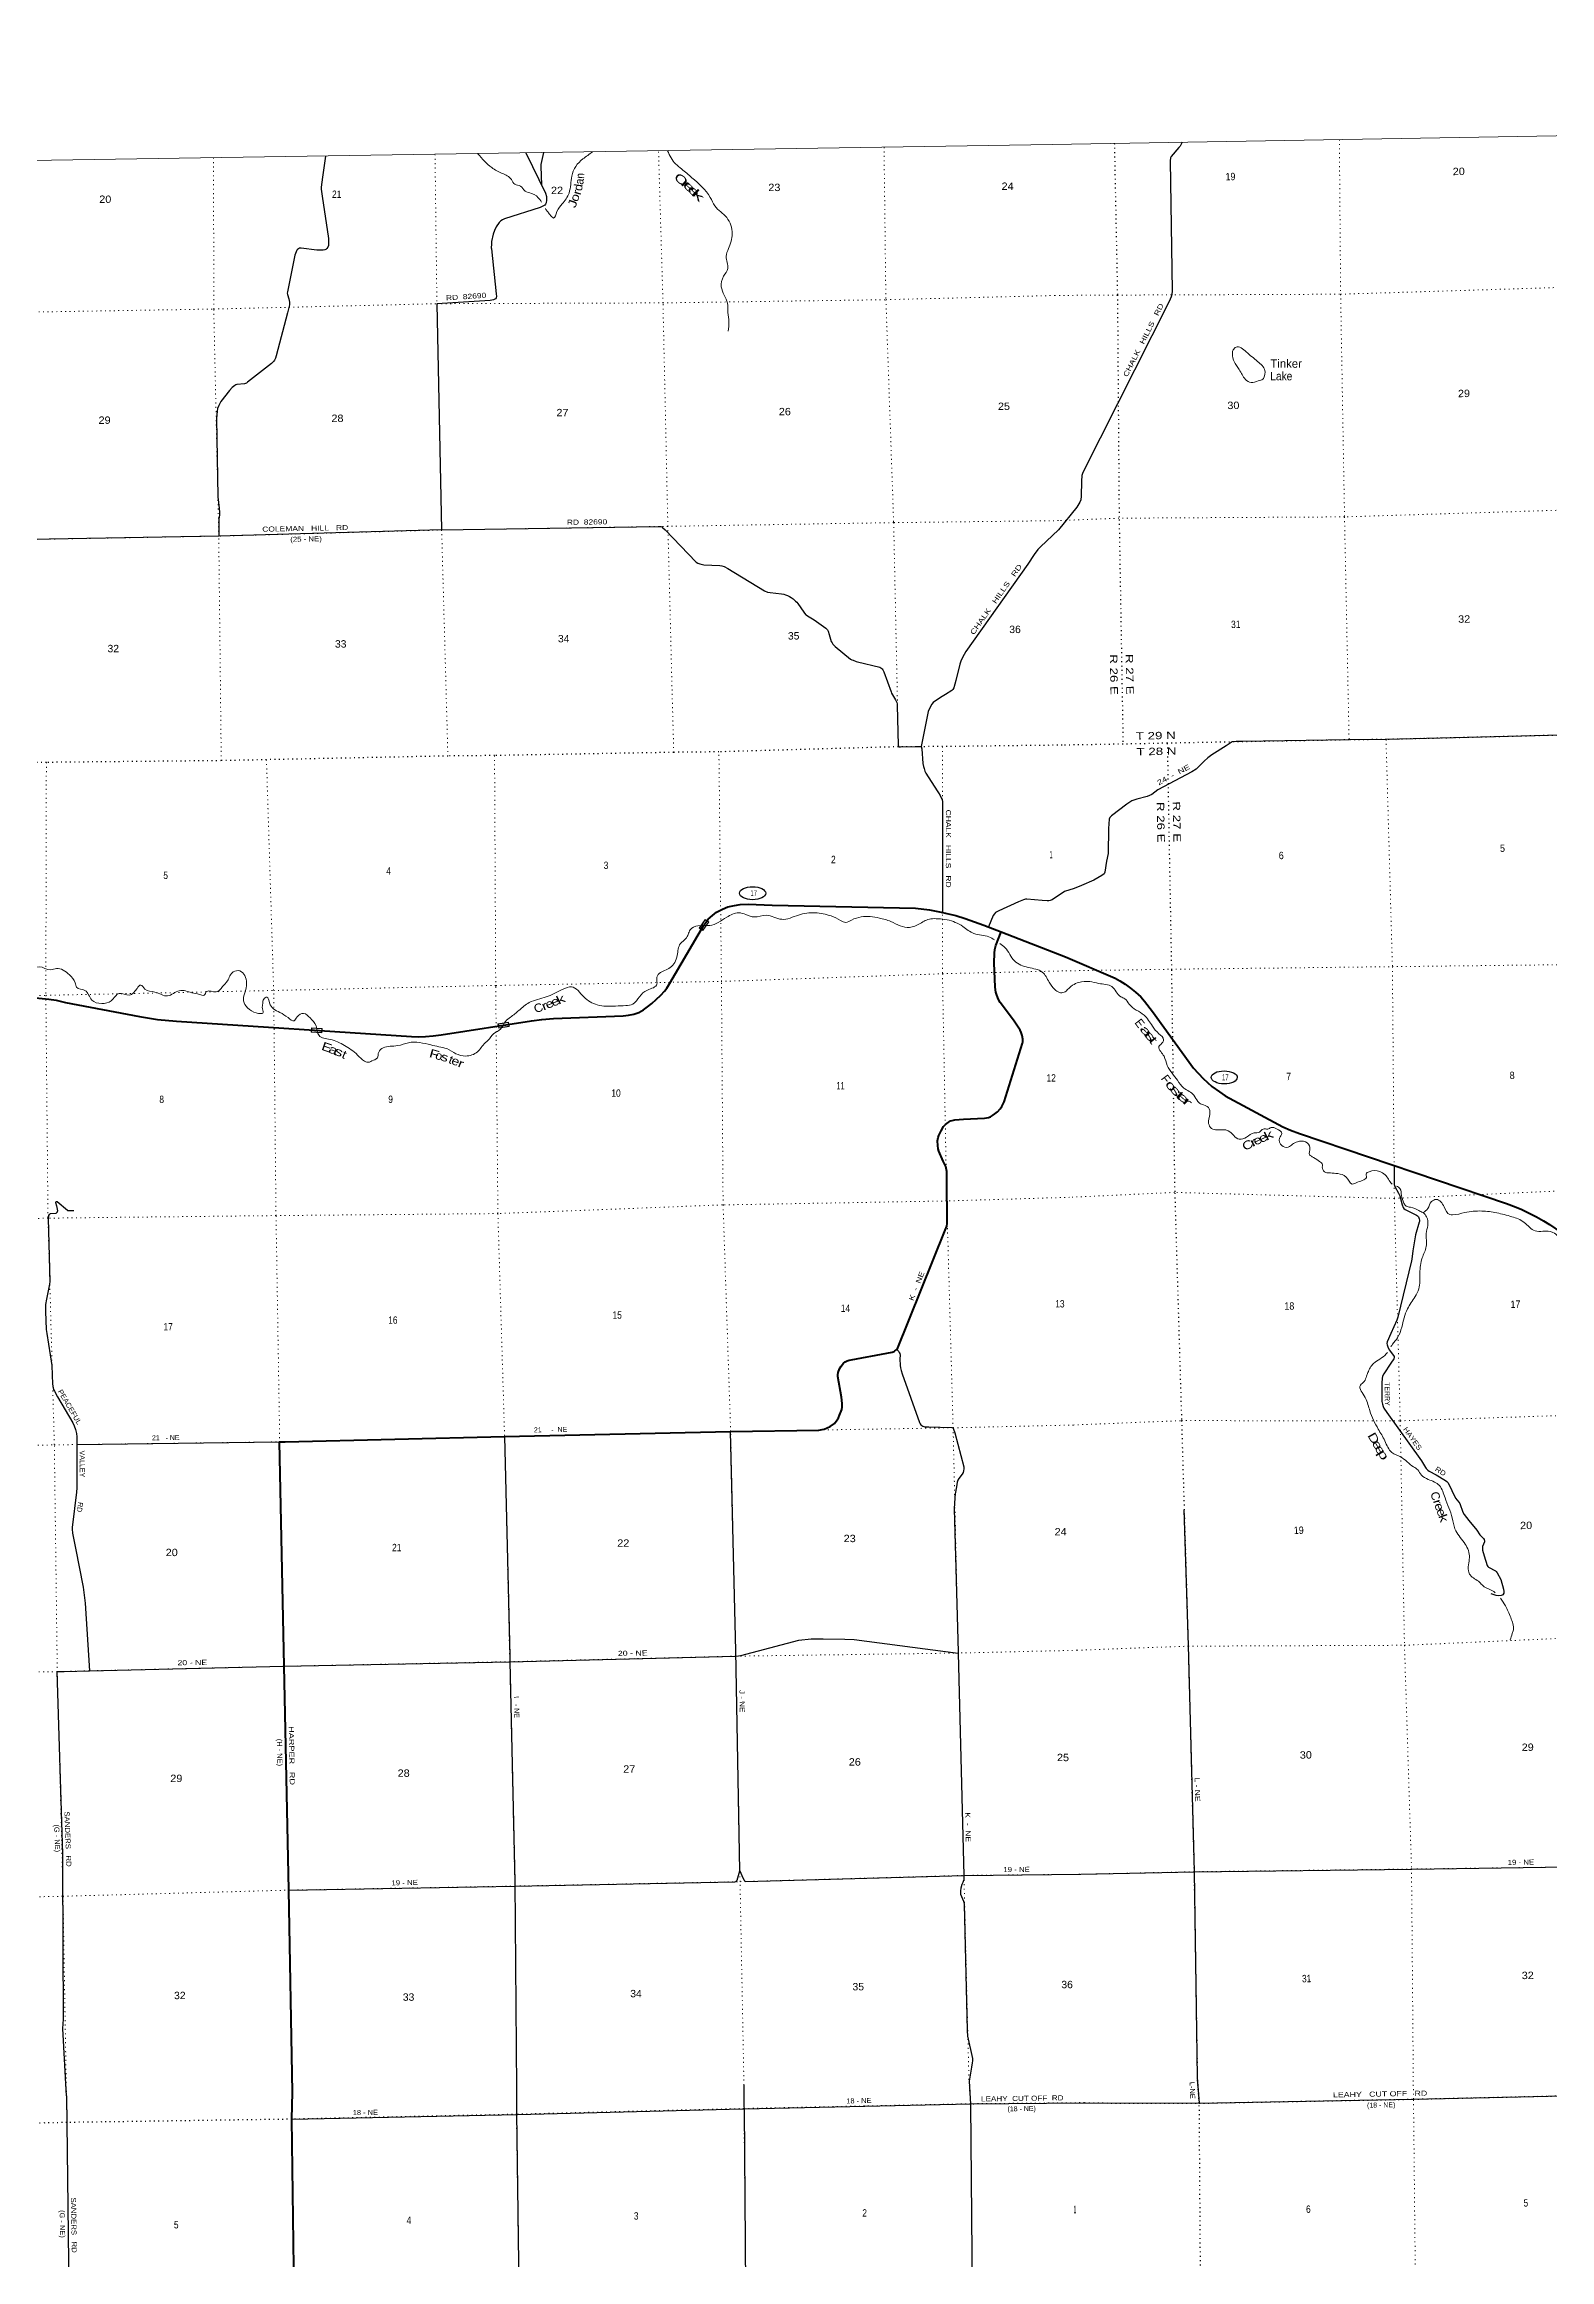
# Model space of a CAD drawing. Header units: feet. Extents: x 246606 to 497223, y 1368 to 189004.
# Drawn here: x 345986 to 381704, y 136438 to 189004 of the extents above; entities that cross this region are included whole.
import ezdxf
from ezdxf.enums import TextEntityAlignment as Align

# ---------------------------------------------------------------- set-up
doc = ezdxf.new("R2010")
doc.units = ezdxf.units.FT
doc.header["$LTSCALE"] = 70
doc.linetypes.add('DOTTED', pattern=[1.5, 0.3, -1.2])
for name, color, linetype, lineweight in [('17', 7, 'Continuous', 25), ('23', 7, 'Continuous', 70), ('26', 7, 'Continuous', 40), ('29', 7, 'Continuous', 25), ('30', 7, 'Continuous', 25), ('39', 7, 'Continuous', 13), ('4', 7, 'Continuous', 13), ('59', 7, 'Continuous', 13), ('6', 7, 'DOTTED', 25), ('7', 7, 'DOTTED', 13)]:
    doc.layers.add(name, color=color, linetype=linetype, lineweight=lineweight)
doc.layers.add('27', color=7, linetype='Continuous')
doc.layers.add('41', color=7, linetype='Continuous')

msp = doc.modelspace()

# ---------------------------------------------------------------- linework, layer by layer
at = {"layer": '17'}
for centre in [(362792.53, 168862.36), (373981.84, 164491.61)]:
    msp.add_ellipse(centre, major_axis=(309.24, -1), ratio=0.500121, dxfattribs=at)
at = {"layer": '23'}
for points in [[(343877.97, 166570.18), (346095.3, 166351.3), (346267.31, 166321.76), (346492.12, 166270.86), (348245.15, 165933.59), (348675.37, 165863.8), (349124.75, 165824.54), (354698.49, 165459.43), (354869.6, 165456), (355028.46, 165458.61), (355210.75, 165474.24), (355406.22, 165498.97), (357542.09, 165835.72), (357791.58, 165867.73), (358063.98, 165886.42), (359717.77, 165953.15), (359845.06, 165965.46), (359975.27, 165991.51), (360091.17, 166029.3), (360205.75, 166097.05), (360299.51, 166164.81), (360401.07, 166242.98), (360500.77, 166336.93), (360615.92, 166442.33), (360703.46, 166535.89), (360756.55, 166609.1), (360827.57, 166727.55), (360827.57, 166727.55), (361635.19, 168104.49), (361678.33, 168166.45), (361740.98, 168242.98), (361837.41, 168333.72), (361883.92, 168373.28), (361936.3, 168409.75), (361995.66, 168443.72), (362079.2, 168484.88), (362201.94, 168534.83), (362358.31, 168574.08), (362493.62, 168597.37), (362684.84, 168599.47), (363254.34, 168574.25), (366653.96, 168503.37), (366991.6, 168464.36), (367263.49, 168414.63), (367263.49, 168414.63)], [(367263.49, 168414.63), (367400.53, 168384.12), (367613.6, 168331.57), (367834.31, 168263.91), (368276.73, 168107.53), (368688.5, 167947.62), (370218.56, 167353.4)], [(370218.56, 167353.4), (371397.32, 166847.06), (371505.87, 166783.27), (371635.24, 166706.12), (371759.39, 166608.05), (371874.66, 166513.79), (372002.44, 166404.08), (372091.84, 166303.43), (372277.4, 166052.22), (373250.93, 164712.18), (373480.79, 164465.72), (373685.49, 164279.38), (373868.51, 164147.22), (374007.75, 164056.59), (375370.96, 163321.96), (375556.84, 163237.16), (375768.94, 163156.87), (380678.78, 161500.75), (380906.74, 161414.41), (381044.12, 161359.35), (381215.14, 161273.2), (381393.91, 161181.38), (381554.9, 161090.14), (381695.33, 161000.63), (381976.68, 160813.49)]]:
    msp.add_lwpolyline(points, dxfattribs=at)
at = {"layer": '26'}
msp.add_line((351862.32, 139771.73), (351875.46, 140412.45), dxfattribs=at)
for points in [[(367400.79, 161552.48), (367400.82, 162257.87), (367386.15, 162341.06), (367374.69, 162377), (367310.2, 162503.8), (367213.44, 162743.02), (367196.1, 162798.31), (367184.49, 162873.85), (367181.15, 162988.84), (367193.2, 163062.71), (367207.72, 163109.2), (367261.83, 163227.55), (367323.86, 163324.21), (367367.42, 163370.7), (367403.53, 163400.22), (367489.37, 163457.87), (367530.02, 163472.4), (367592.35, 163484.55), (367795.85, 163500.41), (368297.67, 163524.88), (368390.95, 163542.13), (368434.51, 163559.56), (368482.64, 163586.98), (368541.94, 163626.39), (368602.87, 163674.74), (368666.8, 163748.42), (368704.55, 163797.82), (368764.19, 163914.15), (369196.18, 165301.63), (369202.51, 165337.76), (369203.96, 165398.78), (369189.44, 165488.85), (369166.21, 165558.58), (369137.13, 165613.78), (368979.91, 165850.46), (368665.96, 166265.33), (368624.68, 166343.08), (368586.93, 166438.96), (368566.61, 166514.51), (368545.98, 166631.42), (368525.01, 167212.19), (368533.22, 167435.57), (368541.93, 167528.54), (368565.93, 167624.04), (368688.5, 167947.62)], [(367400.79, 161552.48), (367401.14, 161026), (367389.21, 160959.09), (367354.09, 160866.24), (366217.12, 158031.65)], [(351875.46, 140412.45), (351785.62, 145206.75), (351569.69, 155842.43), (351700.77, 155844.75), (356905.11, 155971.92), (362269.94, 156090.2), (364365.27, 156125.02), (364439.53, 156134.31), (364490.58, 156148.24), (364557.87, 156173.77), (364629.8, 156208.59), (364731.9, 156282.88), (364801.51, 156366.45), (364829.36, 156415.21), (364857.2, 156475.56), (364896.65, 156575.39), (364905.93, 156610.21), (364919.86, 156665.92), (364918.71, 156752.82), (364903.75, 156904.92), (364813.16, 157395), (364812.37, 157436.99), (364820.45, 157485.47), (364852.12, 157575.01), (364890.44, 157641.69), (364950.62, 157711.72), (364990.03, 157741.36), (365035.8, 157762.9), (365078.87, 157779.06), (365129.17, 157791.4), (365975.26, 157948.75), (366099.09, 157975.68), (366147.54, 157989.16), (366169.07, 157999.93), (366217.12, 158031.65)], [(352149.43, 118550.62), (352088.47, 123874.21), (352000.3, 129144.44), (351928.37, 134504.01), (351862.32, 139771.73)]]:
    msp.add_lwpolyline(points, dxfattribs=at)
at = {"layer": '29'}
for p, q in [((346757.02, 155778.36), (351569.69, 155842.43)), ((367926.18, 140670.97), (367962.39, 140131.65)), ((373343.03, 140760.39), (373390.42, 140152.71))]:
    msp.add_line(p, q, dxfattribs=at)
for points in [[(372985.75, 186681.17), (372932.78, 186587.5), (372908.38, 186553.34), (372724.25, 186343.11), (372708.38, 186313.05), (372701.87, 186238.04), (372748.54, 183153.01), (372738.3, 183067.13), (372722.73, 183013.64), (372678.46, 182902.47), (370628.96, 178840.69), (370602.21, 178774.11), (370592.48, 178639.02), (370586.69, 178282.42), (370579.09, 178197), (370554.16, 178137.12), (370488.24, 178025.13), (370047.33, 177487.79)], [(352656.75, 186352), (352596.67, 185905.76), (352562.18, 185675.53), (352555.11, 185609.53), (352557.6, 185569.61), (352576.92, 185401.69), (352725.34, 184394.32), (352729.65, 184285.96), (352726.11, 184229.09), (352712.19, 184193.65), (352692.25, 184161.21), (352669.81, 184136.26), (352643, 184125.09), (352604.98, 184118.8), (352537.66, 184116.3), (352451.08, 184122.25), (352081.38, 184163.71), (352043.98, 184163.71), (352016.07, 184154.1), (351991.62, 184138.76), (351974.17, 184118.8), (351929.81, 183997.65), (351754.76, 183133.29), (351752.27, 183097.12), (351757.59, 183070.17), (351791.72, 182963.87), (351804.63, 182885.05), (351800.17, 182822.94), (351756.95, 182630.87), (351487.3, 181609.24), (351473.02, 181560.22), (351445.59, 181512.82), (351420.66, 181475.39), (351377.17, 181430.28), (350809.79, 180985.14), (350779.87, 180965.18), (350736.62, 180951.28), (350552.98, 180932.74), (350528.04, 180925.26), (350502.88, 180911.54), (350443.27, 180860.39), (350377.68, 180786.77), (350176.49, 180526.07), (350156.54, 180498.62), (350126.98, 180436.46), (350099.19, 180366.39), (350084.23, 180296.53), (350071.56, 180129.34), (350105.18, 178263.85), (350133.9, 178000.29), (350139.09, 177896.39), (350139.09, 177829.02), (350130.08, 177748.35), (350126.58, 177337.42)], [(357411.12, 186427.33), (357878.8, 185469.18), (357898.32, 185393.1), (357900.31, 185307.99), (357892.51, 185239.11), (357880.9, 185210.06), (357858.95, 185190.64), (357814.12, 185163.57), (357748.52, 185135.23), (356903.84, 184867.21), (356859.81, 184843.2), (356819.63, 184817.82), (356778.98, 184777.14), (356706.01, 184670.42), (356668.65, 184588.28), (356636.84, 184502.41), (356600.02, 184324.58), (356593.15, 184262.87), (356591.71, 184178.61), (356597.45, 184149.06), (356711.14, 183086.99), (356712.2, 183019.31), (356706.4, 182990.26), (356691.88, 182967.01), (356645.42, 182943.77), (356561.25, 182928.37), (355301.41, 182849.03), (355413.58, 177482.19), (360551.63, 177565.7), (360614.28, 177564.53), (360635.17, 177556.41), (360656.75, 177539.53), (360713.54, 177481.26), (361453.81, 176715.03), (361492.99, 176691.12), (361536.54, 176673.69), (361633.75, 176654.04), (362016.96, 176637.15), (362062.09, 176633.01), (362117.26, 176615.58), (362201.02, 176566.1), (363076.9, 176037.39), (363147.22, 176007.38), (363207.56, 175993.81), (363480.23, 175965.86), (363529.13, 175954.58), (363573.41, 175941.51), (363623.5, 175922.62), (363670.29, 175900.92), (363707.71, 175879.04), (363750.53, 175848.53), (363812.3, 175795.22), (363843.45, 175764.27), (363867.4, 175735.22), (364006.05, 175531.83), (364048.82, 175478.54), (364066.3, 175463.55), (364096.06, 175444.67), (364215, 175375.07), (364249.23, 175351.69), (364533.06, 175151.22), (364554.83, 175130.88), (364568.01, 175111.82), (364585.32, 175075.67), (364607.27, 174997.18), (364656.98, 174838.25), (364676.06, 174801.1), (364693.49, 174774.95), (364716.71, 174745.9), (364746.73, 174713.96), (365116.13, 174418.58), (365144.28, 174403.05), (365176.22, 174389.98), (365249.66, 174363.24), (365283.65, 174353.66), (365811.32, 174222.81), (365837.52, 174208.38), (365852.04, 174196.76), (365862.2, 174183.69), (365878.17, 174160.44), (365902.93, 174116.69), (366075.62, 173636.74), (366088.64, 173605.92), (366184.72, 173447.39), (366198.3, 173421.73), (366213.18, 173383.23), (366220.44, 173352), (366224.1, 173318.62), (366246.98, 172371.28), (366250.41, 172352.01), (366257.47, 172335.77), (366304.64, 172336.98), (366649.24, 172341.62)], [(357832.73, 186434.06), (357768.74, 186153.52), (357766.39, 186111.29), (357786.04, 185659.22)], [(355413.58, 177482.19), (350121.94, 177336.26), (344753.43, 177239.06)], [(370047.33, 177487.79), (369624.58, 177081.82), (369559.75, 177016.95), (369471.25, 176900.92), (369319.51, 176672.98), (367853.29, 174593.84), (367769.52, 174452.12), (367729.63, 174367.29), (367706.82, 174293.44), (367610.24, 173911.15), (367565.07, 173738.56), (367545.12, 173693.65), (367519.35, 173670.01), (367365.6, 173578.88), (367289.3, 173531.59), (367151.18, 173444.15), (367079.56, 173387.42), (367046.46, 173349.34), (367011.55, 173289.46), (366959.98, 173170.03), (366794.64, 172340.13)], [(382300.43, 172618.07), (377820.63, 172509.17), (376944.45, 172500.25), (374397.54, 172459.12), (374262.86, 172459.12), (374169.97, 172454.48), (374030.91, 172358.14), (373689.3, 172143.53), (373593.44, 172075.64), (373506.11, 171993.74), (373314.19, 171806.18), (373213.64, 171741.59), (372409.18, 171314.57), (372262, 171207.39), (372149.43, 171153.55), (371910.18, 171089.53), (371793.25, 171050.21), (371671.9, 170971.14), (371304.56, 170695.93), (371269.66, 170656.01), (371249.92, 170618.35), (371237.69, 170396.61), (371226.02, 169802.25), (371188.78, 169624.44), (371147.05, 169357.94), (371130.03, 169323.7), (371080.16, 169283.78), (370885.78, 169168.7), (370593.12, 169041.43), (370418.57, 168974.35), (370193.01, 168901.22)], [(366649.24, 172341.62), (366753.66, 172341.62), (366778.03, 172341.62), (366794.64, 172340.13), (366807.32, 172284.78), (366834.37, 171942.09), (366847.63, 171865.08), (366859.25, 171822.95), (366881.02, 171756.12), (366900.81, 171710.68), (367174.45, 171293.46), (367205.51, 171240.38), (367240.97, 171181.42), (367268.81, 171128.03), (367289.7, 171083.92), (367298.98, 171030.52), (367296.65, 168408.32)], [(370193.01, 168901.22), (369897.07, 168706.95), (369853.97, 168689.99), (369816.57, 168682.5), (369779.17, 168680.01), (369662.96, 168689.38), (369298.69, 168720.26), (369265.54, 168717.43), (369218.16, 168702.46), (369101.73, 168656.89), (368630.48, 168442.35), (368557.43, 168400.57), (368530, 168375.62), (368498.95, 168333.6), (368391.65, 168062.9)], [(378017.3, 162398.49), (378014.13, 161952.35), (378026.16, 161899.25), (378117.77, 161745.54), (378148.77, 161677.9), (378201.49, 161466.83), (378226.07, 161408.45), (378246.01, 161383.5), (378275.93, 161356.05), (378323.11, 161329.68), (378545.21, 161223.82), (378567.66, 161208.48), (378590.09, 161183.9), (378610.04, 161134), (378617.52, 161104.06), (378615.03, 161075.37), (378610.7, 161060.07), (378521.1, 160758.61), (378453.21, 160372.88), (378433.03, 160180.93), (378424.97, 160142.84), (378101.35, 158800.55), (378078.98, 158733.86), (377934.43, 158417.36), (377847.1, 158217.4), (377839.62, 158177.48), (377844.33, 158144.09), (377869.54, 158075.18), (377903.1, 158020.1), (378010.79, 157870.65), (378016.65, 157846.89), (378006.67, 157813.21), (377936.91, 157708.41), (377765.57, 157460.1), (377739.89, 157405.29), (377727.42, 157350.4), (377718.87, 157245.89), (377722.44, 156800.26), (377733.97, 156736.53), (377749.86, 156682.99), (377769.81, 156645.57), (377840.47, 156540.74), (378662.82, 155390.93), (378759.67, 155232.17), (378774.62, 155213.45), (378812.12, 155173.63), (378846.93, 155147.34), (379012.1, 155059.81), (379232.67, 154924.15), (379263.32, 154900.34), (379275.44, 154890.36), (379291.18, 154867.94), (379468.34, 154506.73), (379550.79, 154413.31), (379570.01, 154377.65), (379645.85, 154179.08), (379672.24, 154123.16), (379782.78, 153975.69), (379972.72, 153744.9), (380043.24, 153641.22), (380133.51, 153548.08), (380146.29, 153525.95), (380155.95, 153490.69), (380155.95, 153470.73), (380112.83, 153362.3), (380106.08, 153323.53), (380111.07, 153276.13), (380149.14, 153137.26), (380223.28, 152906.88), (380235.74, 152886.92), (380252.81, 152872.94), (380416.05, 152780.73), (380435.21, 152764.67), (380457.65, 152732.23), (380542.92, 152575.18), (380611.65, 152344.58), (380617.23, 152290.62), (380612.24, 152250.7), (380592.29, 152215.77), (380579.82, 152205.79), (380553.68, 152196.68), (380495.05, 152188.33), (380432.44, 152198.88), (380312.61, 152235.35)], [(346686.05, 161324.59), (346561.11, 161324.84), (346547.4, 161326.72), (346534.32, 161334.43), (346292.38, 161540.42), (346279.37, 161542.53), (346264.4, 161539.41), (346250.69, 161531.31), (346248.28, 161519.62), (346273.82, 161443.42), (346295.57, 161322.97), (346294.35, 161304.68), (346288.09, 161290.54), (346281.85, 161282.43), (346269.39, 161271.83), (346256.62, 161265.84), (346123.48, 161251.78), (346116.05, 161245.63), (346102.35, 161234.5), (346089.59, 161214.77), (346082.63, 161190.4), (346075.67, 161143.97), (346114.81, 159650.08), (346107.2, 159589.07), (346038.45, 159233.39), (346017.56, 159106.17), (346012.58, 159031.32), (346013.2, 158934.78), (346030.04, 158509.86), (346044.26, 158413.33), (346166.26, 157653.43), (346179.66, 157213.7), (346195.47, 157121.87), (346207.09, 157083.96), (346224.54, 157046.54), (346295.96, 156915.8), (346660.09, 156296.51), (346693.3, 156220.7), (346723.22, 156133.37), (346748.15, 156038.56), (346756.67, 155963.44)], [(366217.12, 158031.65), (366257.52, 157985.25), (366270.58, 157966.37), (366283.7, 157940.25), (366289.46, 157902.45), (366286.74, 157817.23), (366294.13, 157655.92), (366303.98, 157598.82), (366317.77, 157537.79), (366344.2, 157454.63), (366748.98, 156300.24), (366764.94, 156268.07), (366780.91, 156247.73), (366805.59, 156228.84), (366834.36, 156216.25), (366879.63, 156202.69), (366971.62, 156197.25), (367520.1, 156185.81), (367538.76, 156178), (367544.94, 156172.18), (367550.38, 156166.37), (367561.99, 156147.49), (367589.71, 156059.33), (367800.1, 155248.21), (367803.37, 155203.19), (367796.11, 155152.34), (367784.49, 155113.11), (367765.24, 155076.45), (367687.22, 154978), (367661.58, 154934.36), (367645.12, 154885.03), (367628.62, 154776.74), (367600.84, 154610.46), (367592.5, 154514.2), (367576.51, 154255.87), (367670.85, 150859.57), (367671.2, 150832.37), (367806.64, 145550.8), (367799.68, 145454.45), (367789.24, 145409.18), (367783.44, 145390.61), (367759.68, 145339.54), (367732.24, 145250.21), (367722.64, 145187.93), (367723.53, 145139.8), (367726.43, 145113.65), (367745.94, 145052.98), (367796.12, 144942.22), (367809.95, 144871.99), (367884.67, 141873.95), (367892.5, 141740.03), (368006.21, 141210.72), (368010.85, 141159.65), (368003.88, 141106.25), (367987.64, 141004.1), (367955.16, 140818.38), (367926.18, 140670.97)], [(346756.67, 155963.44), (346758.93, 154756.42), (346753.15, 154648.85), (346643.44, 153815.51), (346643.44, 153775.59), (346651.86, 153680.78), (346726.7, 153319.17), (346910.08, 152394.94), (346956.94, 152014.78), (347055.9, 150413.28)], [(356906.91, 155972.26), (357029.21, 150765.29), (357032.69, 150630.66), (357150.56, 145407.07), (357190.18, 140497.62)], [(362489.2, 145661.45), (362390.59, 150885.16), (362270.33, 156090.92)], [(373023.48, 154227.41), (373125.18, 151009.6), (373265.65, 145650.39), (373343.03, 140760.39)], [(347055.9, 150413.28), (351669.65, 150519.1), (357033.85, 150626.02), (362394.46, 150758.43), (362453.27, 150767.1), (362508.96, 150777.54), (363887.73, 151139.07), (364184.4, 151167.08), (364463.1, 151171.78), (364976.59, 151159.23), (365200.67, 151151.29), (367671.2, 150832.37)], [(346510.9, 140330.28), (346428.64, 141927.38), (346445.16, 142145.26), (346424.61, 145743.94), (346429.28, 146064.41), (346294.33, 150393.56), (346392.37, 150394.9), (346459.64, 150397.04), (347055.9, 150413.28)], [(351785.62, 145206.75), (357153.34, 145303.35), (362372.44, 145405.73), (362397.38, 145410.72), (362423.13, 145446.28), (362442.85, 145498.51), (362489.2, 145661.45)], [(362489.2, 145661.45), (362557.71, 145499.67), (362589.04, 145447.44), (362602.96, 145430.03), (362633.13, 145411.46), (367805.19, 145556.41), (370577.29, 145582.56)], [(370577.29, 145582.56), (373265.28, 145644.01), (378429.84, 145708.53), (383727.09, 145779.83)], [(370667.5, 140157.7), (373395.66, 140152.08), (378470.18, 140247.31), (383793.65, 140368.13), (383817.96, 140937.01)], [(357190.18, 140497.62), (357193.15, 139919.83), (357263.4, 134585.21), (357316.99, 129333.13), (357319.31, 129247.26), (357424.87, 124087.17), (357428.35, 124005.95), (357471.02, 118679.21)], [(362585.93, 140584.11), (362586.58, 140081.3), (362588.32, 140020.4), (362634.39, 134710.2), (362651.21, 129373.96)], [(346510.9, 140330.28), (346587.48, 134421.68), (346588.64, 134365.98), (346652.42, 129172.5), (346654.79, 129083.15), (346752.3, 123905.35), (346781.73, 118628.03), (346781.73, 118512.59), (346837.34, 113381.07), (346832.38, 113320.87), (346805.18, 113249.51)], [(351862.32, 139771.73), (357210.05, 139885.83), (362552.95, 140019.24), (362589.48, 140019.82), (367963.01, 140134.05), (370667.5, 140157.7)], [(367962.39, 140131.65), (368060.42, 129486.41), (368209.35, 118843.84)]]:
    msp.add_lwpolyline(points, dxfattribs=at)
at = {"layer": '39'}
for points in [[(356272.6, 186407.1), (356600.62, 186078.21), (356849.71, 185941.92), (357070.56, 185795.44), (357149.84, 185682.74), (357285.39, 185638.85), (357395, 185520.2), (357548.78, 185466.29), (357747.42, 185315.69), (357782.27, 185260.48)], [(357875.51, 185104.56), (357924.39, 185037.89), (357983.31, 184963.45), (358068.51, 184883.06), (358146.64, 185034.68), (358277.17, 185218.77), (358435.66, 185475.62), (358502.61, 185877.4), (358594.54, 186107.76), (358765.5, 186283.94), (358994.02, 186451.21)], [(360773.52, 186476.74), (360964.12, 186164.93), (361108.08, 186046.41), (361351.41, 185839.48), (361785.78, 185372.96), (361897.78, 185169.58), (362177.79, 184892.16), (362306.73, 184509.26), (362219.37, 184155.83), (362163.59, 183974.03), (362201.2, 183685.63), (362105.03, 183499.64), (362049.55, 183249.23), (362194.68, 182860.34), (362203.72, 182638.42), (362230.94, 182418.58), (362209.69, 182194.53)], [(374923.82, 181090.05), (374945.71, 181265.58), (374771.69, 181481.27), (374504.78, 181704.93), (374262.3, 181821.69), (374193.79, 181753.04), (374179.93, 181601.72), (374216.5, 181476.69), (374337.99, 181287.18), (374483.78, 181053.31), (374617.17, 180976.78), (374790.71, 181019.32), (374895.62, 181059.77), (374923.82, 181090.05)], [(339348.22, 168248.4), (339730.78, 168419.04), (340013.2, 168516.94), (340155.8, 168245.06), (340421.53, 167999.88), (340861.95, 168001.5), (341134.31, 168089.27), (341324.57, 168009.26), (341468.1, 167987.59), (341632.92, 167717.82), (341791.18, 167561.02), (342055.31, 167683.06), (342289.68, 167679.89), (342405.7, 167482.58), (342551.93, 167305.55), (342844.59, 167371.2), (343060.54, 167422.44), (343172.01, 167340.13), (343382.19, 167324.76), (343501.93, 167200.1), (343597.87, 166974.46), (343857.13, 166820.05), (344123.65, 166857.35), (344318.61, 167092.13), (344522.31, 167171.58), (344712.51, 167105.69), (344920.38, 167156.91), (345175.01, 167141.7), (345371.15, 167102.07), (345613.85, 167040.42), (345868.08, 167116.01), (346137.1, 167044.36), (346276.36, 167077.16), (346580.06, 166924.93), (346716.24, 166737.78), (346753.07, 166628.96), (346949.36, 166555.03), (347114, 166325.61), (347348.71, 166245.76), (347574.71, 166309.15), (347761.84, 166483.37), (348006.47, 166443.91), (348185.58, 166603.98), (348276.16, 166683.01), (348373.54, 166588.53), (348606.2, 166514.73), (348911.65, 166425.06), (349189.92, 166549.17), (349487.11, 166501.84), (349669.13, 166458.12), (349776.26, 166444.39), (349838.52, 166531.38), (350062.83, 166518.09), (350213.8, 166645.76), (350330.39, 166781.38), (350468.86, 166995.78), (350628.38, 167016.54), (350785.16, 166734.63), (350741.76, 166494.36), (350712.28, 166304.58), (350809.95, 166143.52), (351010.49, 166021.18), (351131.77, 166007.5), (351168.12, 166011.67), (351161.59, 166118.59), (351171.13, 166247.76), (351190.89, 166350.74), (351267.48, 166393.39), (351330.68, 166260.45), (351422.2, 166121.57), (351578.15, 166031.34), (351768.59, 165910.98), (351912.36, 165834.83), (351984.7, 165925.9), (352139.9, 166009.2), (352291.88, 165902.82), (352433.44, 165715.38), (352505.37, 165485.58), (352766.85, 165392.06), (353106.87, 165252.07), (353419, 165021.18), (353613.64, 164862.5), (353704.59, 164854.76), (353759.02, 164881.19), (353888.01, 164952.29), (353919.73, 165091.63), (354024.35, 165192.91), (354369.6, 165244.62), (354625.88, 165314.17), (355157.45, 165261.65), (355539.66, 165176.3)], [(355539.66, 165176.3), (355980.86, 164998.35), (356263.27, 165098.26), (356444.18, 165310.79), (356508.59, 165365.51), (356655.34, 165533.53), (356810.99, 165637.98), (356926.99, 165821.34), (357045.61, 165920.36), (357248.96, 166080.51), (357492.61, 166267.05), (357896.1, 166399.69), (358277.17, 166576.64), (358497.11, 166640), (358789.07, 166400.97), (359105.06, 166212.46), (359539.55, 166183.8), (359779.92, 166194.77), (359951.49, 166231.73), (360106.3, 166405.83), (360295.53, 166561.89), (360523.21, 166703.98), (360516.56, 166839.14), (360576.67, 166954.38), (360838.7, 167096.59), (361001.1, 167383.71), (361080.68, 167668.51), (361207.46, 167783.99), (361263.59, 167885.08), (361313.63, 167992.21), (361495.03, 168091.75), (361773.81, 168096.81), (362177.03, 168289.99), (362461.43, 168397.98), (362633.35, 168354.22), (362831.58, 168298.46), (363112.22, 168339.85), (363482.36, 168242.34), (363879.92, 168344.7), (364275.67, 168398.62), (364653.8, 168321.32), (364878.51, 168217.23), (365001.96, 168169.26), (365141.12, 168224.25), (365369.09, 168299.75), (365799.53, 168273.09), (366070.62, 168189.34), (366515.7, 168047.72), (366765.79, 168145.5), (367017.87, 168253.37), (367191.61, 168254.01), (367409.9, 168230.6), (367780.31, 168072.56), (368043.67, 167906.06), (368397.58, 167824.64), (368532.76, 167754.21)], [(368656.26, 167670.45), (368780.53, 167567.78), (369006.14, 167255.86), (369332.09, 167099.67), (369665.91, 166989.93), (369828.57, 166752.43), (369962.69, 166573.34), (370070.05, 166507.15), (370183.17, 166511.61), (370230.35, 166538.56)], [(370229.79, 166538.24), (370383.8, 166677.86), (370533.07, 166746.59), (370789.43, 166765), (371001.49, 166720.83), (371316.58, 166644.48), (371529, 166406.64), (371623.98, 166356.3), (371725.16, 166227.29), (372080.96, 165967.41), (372277.27, 165709.38), (372433.06, 165525.96), (372544.36, 165384.85), (372528.31, 165330.37), (372433.63, 165221.34), (372474.22, 165102.36), (372553.16, 164993.5), (372628.27, 164773.69), (372747.72, 164588.21), (372873.2, 164422.91), (373020.92, 164239.48), (373263.5, 164066.23), (373352.6, 163921.07), (373441.55, 163854.58), (373607.25, 163776.07), (373641.86, 163618.75), (373611.98, 163400.85), (373680.84, 163281.9), (373806.07, 163247.73), (374078.66, 163223.79), (374337.45, 163024.32), (374510.98, 163074.93), (374694.51, 163173.96), (374817.63, 163194.25), (374904.3, 163266.96), (375015.34, 163265.05), (375094.01, 163301.44), (375223.28, 163271.31), (375350.67, 163162.5), (375294.35, 163047.45), (375347.16, 162874.02), (375500.67, 162835.84), (375601.48, 162906.54), (375716.45, 162963.14), (375912.29, 162959.3), (376013.48, 162824.24), (376011.79, 162646.71), (376064.35, 162610.45), (376213.92, 162515.78), (376304.91, 162441.23), (376311.16, 162336.34), (376390.08, 162237.56), (376501.14, 162223.55), (376674.79, 162207.58), (376874.81, 162127.09), (377020.48, 161961.81), (377147.58, 162006.32), (377294.86, 162058.91), (377359.32, 162137.65), (377347.09, 162200.17), (377417.65, 162254.71), (377670, 162258.99), (377797.33, 162182.46), (377959.25, 161964.75), (377964.28, 161959.99)], [(378072.04, 161913.27), (378151.24, 161853.98), (378187.89, 161686.58), (378246.77, 161507.1), (378299.4, 161434.52), (378398.36, 161412.43), (378602.42, 161331.94), (378697.39, 161283.62)], [(378697.39, 161283.62), (378812.29, 161380.56), (378898.8, 161544.05), (379011.76, 161594.59), (379197.82, 161421.28), (379333.42, 161237.84), (379396.02, 161231.85), (379692.7, 161282.57), (380092.37, 161321.3), (380449.79, 161277.27), (380803.26, 161186.83), (381098.26, 161051.96), (381359.07, 160850.48), (381544.82, 160840.58), (381781.08, 160814.59), (381981.43, 160554.55), (382003.86, 160431.51), (381984.03, 160241.87), (382024.87, 159989.74), (382298.01, 159667.24), (382486.03, 159524.19), (383021.13, 159474.28), (383255.23, 159520.91), (383440.94, 159535.21), (383750.14, 159368.08), (384061.41, 159168.67), (384202.96, 159047.77), (384412.95, 159031.84), (384578.58, 158985.6), (384746.49, 158800.17), (384887.92, 158741.81), (385061.95, 158815.25)], [(378698.72, 161284.74), (378784.39, 161182.83), (378811.01, 160981.13), (378775.03, 160787.43), (378775.6, 160480.8), (378679.19, 160208.36), (378625.35, 159847.21), (378595.76, 159473.97), (378513.32, 159292.33), (378330.15, 158999.64), (378193.67, 158563.77), (378095.2, 158315.54), (377974.36, 158160.09), (377937.51, 158101.07)], [(377858.26, 157966.93), (377827.41, 157929.97), (377674.2, 157808.78), (377524.99, 157705.75), (377388.12, 157485.72), (377357.99, 157402.98), (377303.71, 157277.86), (377213.03, 157186.99), (377324.61, 156892.57), (377436.23, 156577.97), (377636.9, 156144.45), (377792.86, 155870.24), (377960.95, 155587.98), (378165.04, 155489.33), (378474.37, 155249.58), (378575.44, 155179.07), (378658.45, 155054.08), (378824.18, 154953.37), (379086.91, 154804.35), (379220.68, 154518.02), (379393.18, 154038.06), (379454.22, 153779.91), (379672.86, 153455.33), (379798.61, 153138.73), (379784.79, 152971.28), (379777.07, 152779.63), (379817.62, 152686.87), (380038, 152513.6), (380122.95, 152426.94), (380361.51, 152301.44), (380413.55, 152261.06)], [(380536.14, 152131.44), (380654.79, 151953.39), (380778.46, 151675.12), (380841.58, 151384.68), (380815.5, 151293.88), (380767.32, 151144.55)]]:
    msp.add_spline(points, degree=3, dxfattribs=at)
at = {"layer": '4'}
msp.add_lwpolyline([(246606.45, 184933.96), (277430.77, 185294.38), (308254.57, 185697.19), (339077.78, 186142.4), (369900.35, 186630.01), (400722.22, 187160.02), (431543.33, 187732.43), (462363.63, 188347.22), (493183.04, 189004.41), (497222.97, 5471.78), (466151.09, 4809.2), (435078.34, 4189.37), (404004.75, 3612.28), (372930.4, 3077.93), (341855.35, 2586.32), (310779.64, 2137.47), (279703.36, 1731.35), (248626.54, 1367.98)], close=True, dxfattribs=at)
at = {"layer": '59'}
for points in [[(361526.28, 168032.22), (361666.04, 168239.5), (361753.1, 168180.79), (361613.33, 167973.52)], [(361668.2, 168228.38), (361741.99, 168178.62), (361611.16, 167984.62), (361537.38, 168034.38)], [(352326.59, 165668.51), (352575.99, 165651.29), (352568.76, 165546.54), (352319.35, 165563.76)], [(352327.88, 165571.19), (352334.02, 165659.97), (352567.45, 165643.85), (352561.32, 165555.07)], [(356750.46, 165763.64), (356996.98, 165805.17), (357014.43, 165701.64), (356767.9, 165660.11)], [(356759.67, 165757.08), (356990.42, 165795.95), (357005.21, 165708.19), (356774.45, 165669.32)]]:
    msp.add_lwpolyline(points, close=True, dxfattribs=at)
at = {"layer": '6'}
for points in [[(371374.26, 186654.4), (371447.73, 183053.54), (371487.87, 177727.83), (371580.5, 172398.15)], [(400975.27, 173010.58), (399054.28, 172963.73), (398349.71, 172954.97), (393771.14, 172831.46), (392985.79, 172834.72), (388419.28, 172739.46), (387625.86, 172742.72), (383188.63, 172603.2), (382304.34, 172618.47), (377820.63, 172509.17), (376944.45, 172500.25), (372630.27, 172421.37), (371580.5, 172398.15), (370135.68, 172374.72)], [(372630.27, 172421.37), (372729.05, 167043.28), (372766.28, 164529.94)], [(370135.68, 172374.72), (367299.15, 172340.38), (366250.63, 172336.51), (361992.33, 172215.88), (360919.59, 172203.85), (356669.18, 172127.63), (355562.09, 172117.5), (351257.19, 172028.97), (350184.5, 172006.86), (346034.95, 171965.32), (344826.83, 171958.84), (340635.22, 171834.42), (339421.06, 171821.87), (339294.2, 171840.87)], [(372774.05, 164005.04), (372807.49, 161747.87), (372968.89, 156347.65), (373126.17, 150995.84), (373265.28, 145644.01), (373343.03, 140760.39)], [(370667.5, 140157.7), (373388.45, 140150.65), (378470.22, 140247.57), (383793.65, 140368.13), (389081.49, 140455.59), (394420.27, 140522.01), (399710.04, 140613.55), (401554.04, 140647.61)], [(373864.61, 94859.92), (373824.88, 97684.74), (373770.26, 102973.3), (373652.48, 108288.68), (373637.43, 113612.45), (373574.4, 118919.54), (373573.33, 118940.64), (373509.14, 124229.5), (373499.83, 129567.52), (373427.65, 134829.45), (373390.42, 140152.71), (373343.03, 140760.39)], [(370667.5, 140157.7), (367962.39, 140131.65), (362588.28, 140019.05), (357196.06, 139886.22), (351862.32, 139771.73), (346520.79, 139693.47), (341263.33, 139579.25), (339781.5, 139636.39)]]:
    msp.add_lwpolyline(points, dxfattribs=at)
at = {"layer": '7'}
for points in [[(376713.93, 186743.54), (376743.19, 183074.87), (376835.74, 177791.58), (376944.45, 172500.25)], [(350184.5, 172006.86), (350125.03, 177335.56), (350006.72, 182722.55), (350002.53, 186310.39)], [(355255.88, 186393.06), (355301.41, 182849.03), (355413.58, 177482.19), (355562.09, 172117.5)], [(360919.59, 172203.85), (360781.19, 177566.56), (360665.27, 182866.8), (360559.24, 186477.76)], [(365909.58, 186564.49), (365954.12, 182944.83), (366138.68, 177654.93), (366250.63, 172336.51)], [(369959.52, 183045.31), (371447.73, 183053.54), (376743.19, 183074.87), (382159.52, 183241.57), (387485.04, 183385.99), (392822.76, 183479.99), (398132.2, 183582.03), (400785.27, 183634.14)], [(339133.8, 182440.07), (339316.57, 182410.71), (344697.72, 182634.36), (350006.72, 182722.55), (355301.41, 182849.03), (360661.22, 182868.8), (365954.12, 182944.83), (369959.52, 183045.31)], [(400880.13, 178330.43), (398234.91, 178266.48), (392961.81, 178160.44), (387589.8, 178048.25), (382274.27, 177960.32), (376835.74, 177791.58), (371483.77, 177760.11), (370047.73, 177702.11)], [(370047.73, 177702.11), (366138.68, 177654.93), (360781.19, 177566.56), (355421.67, 177480.2), (350125.03, 177335.56), (344753.43, 177239.06), (339387.58, 177215.23), (339212.7, 177226.21)], [(377820.63, 172509.17), (377971.92, 167119.03), (378018.43, 161619.84), (378157.4, 156342.65), (378258.1, 151017.01), (378425.37, 145723.71), (378466.75, 140846.17)], [(346034.95, 171965.32), (346022.55, 166438.61), (346073.75, 161152.26), (346224.43, 155753.27), (346294.14, 150392.33), (346430.39, 145061.89), (346510.9, 140330.28)], [(351875.57, 140413.71), (351785.62, 145206.75), (351669.65, 150519.1), (351571.88, 155827.48), (351483.89, 161212.57), (351428.41, 166553.39), (351257.19, 172028.97)], [(356669.18, 172127.63), (356697.01, 166641.43), (356748.62, 161260.24), (356906.91, 155972.26), (357031.09, 150627.66), (357151.19, 145295.15), (357190.18, 140497.62)], [(362585.93, 140584.11), (362494.43, 145407.68), (362394.46, 150758.43), (362270.33, 156090.92), (362091.46, 161465.59), (362052.31, 166768.13), (361992.33, 172215.88)], [(367299.15, 172340.38), (367296.25, 166950.92), (367398.49, 161543.68), (367549.04, 156176.98), (367671.2, 150832.37), (367805.19, 145556.41), (367926.18, 140670.97)], [(370224.06, 167020.29), (372727, 167057.4), (377971.92, 167119.03), (383279.42, 167180.72), (388544.46, 167274.65), (393866.08, 167344.42), (399185.62, 167446.48), (401074.34, 167470.77)], [(339377.62, 166326.99), (340731.77, 166340.4), (346022.55, 166438.61), (351428.41, 166553.39), (356704.95, 166673.75), (362044.23, 166768.1), (367296.25, 166950.92), (370224.06, 167020.29)], [(401170.01, 162120.84), (399373.24, 162062.42), (394011.23, 161998.65), (388691.49, 162007.55), (383382.12, 161863.15), (378018.43, 161619.84), (372803.42, 161761.99), (370312.78, 161646.25)], [(370312.78, 161646.25), (367392.36, 161559.8), (362071.26, 161465.52), (356748.62, 161260.24), (351483.89, 161212.57), (346073.75, 161152.26), (340829.62, 161011.84), (339458.17, 161004.04)], [(339539.34, 155640.12), (340899.23, 155673.09), (346222.34, 155771.42), (351575.85, 155843.64), (356906.91, 155972.26), (362270.33, 156090.92), (367549.04, 156176.98), (370401.97, 156243.5)], [(370401.97, 156243.5), (372968.89, 156347.65), (378157.4, 156342.65), (383521.22, 156519.39), (388826.67, 156597.22), (394138.31, 156602.43), (397654.42, 156644.43)], [(370490.2, 150898.73), (373126.17, 150995.84), (378258.1, 151017.01), (383607.67, 151254.25), (388953.58, 151289.76), (394269.32, 151260.68), (399550.39, 151425.23), (401360.98, 151442.55)], [(370490.2, 150898.73), (367671.2, 150832.37), (362394.46, 150758.43), (357031.09, 150627.66), (351669.65, 150519.1), (346294.14, 150392.33), (341031.59, 150308.34), (339620.36, 150285.95)], [(401456.58, 146096.76), (399681.41, 146081.46), (394382.11, 145949.17), (389024.22, 145845.07), (383720.77, 145777.33), (378425.4, 145707.58), (373265.28, 145644.01), (370577.29, 145582.56)], [(344926.34, 145029.48), (346430.39, 145061.89), (351785.62, 145206.75), (357163.27, 145303.27), (362500.49, 145407.7), (367805.19, 145556.41), (370577.29, 145582.56)], [(352425.26, 94513.89), (352349.89, 97286.89), (352307.46, 102565.02), (352290.99, 107931.99), (352151.68, 113213.87), (352151.47, 118542.56), (352088.69, 123875.1), (351997.84, 129147.03), (351926.93, 134499.72), (351862.32, 139771.73), (351875.46, 140412.45)], [(357190.18, 140497.62), (357188, 139882.16), (357262.81, 134575.89), (357319.52, 129249.38), (357424.44, 123993.64), (357471.02, 118679.21), (357489.33, 113370.75), (357596.49, 108042.37), (357625.08, 102673.41), (357681.7, 97373.14), (357727.74, 94597.58)], [(363102.59, 94683.67), (363035.59, 97501.82), (362948.89, 102735.42), (362942.34, 108160.94), (362879.82, 113406.72), (362879.47, 118783.83), (362766.29, 124098.07), (362651.21, 129373.96), (362634.89, 134694.53), (362588.28, 140019.05), (362585.93, 140584.11)], [(367926.18, 140670.97), (367962.39, 140131.65), (368015.07, 134803.11), (368057.65, 129476.56), (368122.37, 124170.26), (368209.35, 118843.84), (368217.57, 113533.34), (368266.18, 108214.88), (368330.93, 102896.47), (368397.53, 97634.55), (368396.52, 94769.73)], [(378463.91, 140796.39), (378472.6, 140231.48), (378526.9, 134957.04), (378548.17, 129625.34), (378624.71, 124349.39), (378677.76, 119040.61), (378759.46, 113714.32), (378843.45, 108375.97), (378939.55, 103037.89), (379029.97, 97772.34), (379091.63, 94947.39)], [(346510.9, 140330.28), (346520.79, 139693.47), (346587.19, 134367.05), (346653.85, 129084.96), (346753.02, 123820.36), (346781.15, 118508.66), (346835.9, 113161.97), (346941.09, 107821.49), (346971.57, 102492.89), (347058.43, 97204.81), (347075.01, 94430.72)]]:
    msp.add_lwpolyline(points, dxfattribs=at)

# ---------------------------------------------------------------- texts
at = {"layer": '17', "width": 0.6}
for p in [(362818.58, 168794.05), (374007.89, 164423.3)]:
    msp.add_text('17', height=140, dxfattribs=at).set_placement(p, align=Align.CENTER)
at = {"layer": '27'}
for s, rotation, width, p in [('K  -  NE', 68.144, 1.3, (366602.61, 159180.75)), ('HARPER   RD   ', 271.074, 1.35, (351785.73, 149097))]:
    msp.add_text(s, height=120, rotation=rotation, dxfattribs=dict(at, width=width)).set_placement(p)
msp.add_text('21     -  NE', height=120, rotation=0.923, dxfattribs=at).set_placement((357603.37, 156066.53))
at = {"layer": '27', "width": 1.1}
msp.add_text('(H - NE)', height=120, rotation=271.074, dxfattribs=at).set_placement((351512.98, 148473.96), align=Align.CENTER)
at = {"layer": '30', "width": 1.25}
for s, rotation, p in [('RD  82690', 4.04, (355519.85, 182925)), ('RD  82690', 0.715, (358385.07, 177603.17)), ('CHALK   HILLS   RD', 269.989, (367377.65, 170844.57)), ('K  -  NE', 271.238, (367834.23, 147048.99))]:
    msp.add_text(s, height=120, rotation=rotation, dxfattribs=at).set_placement(p)
at = {"layer": '30'}
for s, rotation, width, p in [('CHALK   HILLS   RD', 63.225, 1.3, (372116.72, 181959.31)), ('COLEMAN   HILL   RD', 1.18, 1.25, (352177.92, 177459.41)), ('(25 - NE)', 1.18, 1.15, (352197.68, 177205.38)), ('CHALK   HILLS   RD', 54.808, 1.35, (368616.81, 175798)), ('24  -  NE', 27.96, 1.35, (372805.78, 171619.88)), ('PEACEFUL', 300.455, 1.1, (346538.99, 156640.57)), ('HAYES', 305.573, 1.15, (378400.91, 155887.18)), ('VALLEY', 270.107, 1.05, (346827.87, 155320.08)), ('RD', 328.407, 1.15, (379083.92, 155095.16)), ('RD', 262.5, 0.9, (346774.72, 154302.15)), ('20 - NE', 0.978, 1.3, (359948.9, 150769.86)), ('20 - NE', 1.048, 1.3, (349499.04, 150547.77)), ('J - NE', 271.081, 1.2, (362483.17, 149689.76)), ('L - NE', 271.412, 1.25, (373284.89, 147593.37)), ('(G - NE)', 272.014, 1.1, (346231.48, 146436.16)), ('SANDERS   RD', 272.014, 1.15, (346486.93, 146416.7)), ('19 - NE', 0.474, 1.15, (369054.74, 145638.03)), ('19 - NE', 0.917, 1.15, (381021.1, 145809.61)), ('19 - NE', 1.258, 1.15, (354537.3, 145325.36)), ('L-NE', 271.843, 1.1, (373167.53, 140455.44)), ('LEAHY   CUT OFF   RD', 1.05, 1.3, (377681.13, 140309.84)), ('18 - NE', 0.653, 1.1, (353604.98, 139872.2)), ('18 - NE', 1.317, 1.1, (365314.42, 140150.77)), ('LEAHY  CUT OFF  RD', 0.804, 1.2, (369190.82, 140206.03)), ('SANDERS   RD', 270.891, 1.15, (346628.7, 137257.74)), ('(G - NE)', 270.891, 1.1, (346355.44, 137285.76))]:
    msp.add_text(s, height=120, rotation=rotation, dxfattribs=dict(at, width=width)).set_placement(p, align=Align.CENTER)
for s, rotation, p in [('TERRY', 270.459, (377790.99, 156981.4)), ('21   - NE', 0.624, (348867.9, 155883.31)), ('I   - NE', 271.208, (357133.2, 149550.07)), ('(18 - NE)', 0.804, (369176.18, 139962.04)), ('(18 - NE)', 1.05, (377706.51, 140048.99))]:
    msp.add_text(s, height=120, rotation=rotation, dxfattribs=at).set_placement(p, align=Align.CENTER)
at = {"layer": '41'}
for s, rotation, width, p in [('d', 82.325, 1.1, (358752.46, 185596.33)), ('a', 83.583, 0.95, (358780.98, 185737.48)), ('n', 85.919, 0.9, (358797.99, 185877.46)), ('C', 319.79, 1.6, (361023.36, 185725.21)), ('r', 319.453, 2.05, (361137.71, 185627.5)), ('e', 317.216, 1.95, (361223.7, 185549.61)), ('e', 317.216, 1.95, (361330.07, 185450.46)), ('k', 316.689, 2.2, (361428.08, 185349.65)), ('J', 71.374, 1.35, (358614.4, 185192.46)), ('o', 70.27, 1.2, (358667.35, 185334.99)), ('r', 74.082, 1.25, (358720.36, 185467.27)), ('C', 20.793, 1.1, (357744.27, 166048.97)), ('r', 21.662, 1.4, (357889.29, 166098.78)), ('e', 21.638, 1.25, (358004.19, 166147.93)), ('e', 22.638, 1.25, (358141.13, 166201.42)), ('k', 25.177, 1.5, (358280.12, 166255.35)), ('a', 310.304, 1.95, (372052.11, 165525.81)), ('s', 310.382, 2.15, (372141.45, 165414.87)), ('E', 340.582, 1.35, (352657.64, 165113)), ('a', 336.673, 1.4, (352805.18, 165054.14)), ('s', 338.131, 1.5, (352940.13, 165005.76)), ('t', 336.185, 1.2, (353065.46, 164943.53)), ('F', 344.412, 1.4, (355212.33, 164948.62)), ('o', 343.412, 1.1, (355324.22, 164911.97)), ('t', 309.594, 1.75, (372221.66, 165311.69)), ('s', 344.412, 1.3, (355458.81, 164875.8)), ('t', 338.034, 1.15, (355598.64, 164821.72)), ('e', 338.034, 1.25, (355709.57, 164786.3)), ('r', 338.034, 1.4, (355838.35, 164729.28)), ('o', 307.418, 1.7, (372642.76, 164231.84)), ('s', 309.422, 2.1, (372750.86, 164117.62)), ('t', 314.336, 2, (372861.82, 164002.81)), ('e', 318.734, 1.9, (372941.65, 163937.87)), ('r', 316.909, 2.2, (373044.97, 163839.95)), ('C', 28.829, 1.3, (374582.95, 162801.51)), ('r', 27.868, 1.6, (374717.04, 162869.08)), ('e', 23.905, 1.3, (374807.24, 162911.5)), ('e', 24.593, 1.3, (374941.05, 162970.98)), ('k', 26.267, 1.55, (375077.69, 163032.39)), ('D', 299.373, 1.4, (377440.12, 155879.85)), ('e', 299.886, 1.5, (377530.54, 155724.62)), ('e', 299.711, 1.45, (377595.46, 155606.23)), ('p', 301.834, 1.65, (377671.9, 155486.59)), ('C', 288.168, 1.05, (378898.23, 154529.2)), ('r', 288.168, 1.3, (378950.01, 154387.88)), ('e', 289.334, 1.2, (378991.99, 154270.9)), ('e', 289.202, 1.2, (379040.58, 154138.36)), ('k', 289.202, 1.35, (379087.44, 154001.17))]:
    msp.add_text(s, height=200, rotation=rotation, dxfattribs=dict(at, width=width)).set_placement(p, align=Align.CENTER)
msp.add_text('Tinker', height=200, dxfattribs=at).set_placement((375079.99, 181329.94))
at = {"layer": '41', "width": 0.9}
msp.add_text('Lake', height=200, dxfattribs=at).set_placement((375075.34, 181032.58))
at = {"layer": '41'}
for s, rotation, p in [('E', 307.27, (371897.46, 165717.12)), ('F', 306.987, (372517.27, 164395.53))]:
    msp.add_text(s, height=200, rotation=rotation, dxfattribs=at).set_placement(p, align=Align.CENTER)
at = {"layer": '6', "width": 1.35}
for s, rotation, p in [('R 26 E', 270.996, (371268.4, 174530.36)), ('R 27 E', 270.996, (371643.33, 174537.52)), ('T 29 N', 1.267, (371884.96, 172503.68)), ('T 28 N', 1.267, (371902.63, 172129.69)), ('R 26 E', 271.052, (372380.84, 171026.9)), ('R 27 E', 271.052, (372759.73, 171038.59))]:
    msp.add_text(s, height=175, rotation=rotation, dxfattribs=at).set_placement(p)
at = {"layer": '7'}
for s, width, p in [('22', 1.1, (358007.84, 185450.11)), ('23', 1.1, (363164.69, 185521.81)), ('24', 1.1, (368698.53, 185549.8)), ('20', 1.1, (347289.85, 185241.17)), ('21', 0.85, (352812.99, 185359.06)), ('27', 1.1, (358136.3, 180178.56)), ('26', 1.1, (363413.57, 180202.23)), ('25', 1.1, (368612.32, 180328.19)), ('29', 1.1, (347272.62, 179998.73)), ('28', 1.1, (352798.29, 180043.17)), ('35', 1.05, (363629.35, 174881.33)), ('36', 1.05, (368881.5, 175033.88)), ('32', 1.05, (347486.32, 174579.64)), ('33', 1.05, (352882.1, 174690.35)), ('34', 1.05, (358172.77, 174814.79)), ('1', 0.4, (369840.08, 169690.34)), ('5', 0.85, (348809.6, 169200.08)), ('4', 0.85, (354100.43, 169302.71)), ('3', 0.85, (359259.11, 169435.22)), ('2', 0.85, (364652.76, 169574.55)), ('12', 0.85, (369765.57, 164391.05)), ('8', 0.85, (348715.75, 163883.22)), ('9', 0.85, (354147.63, 163885.64)), ('10', 0.85, (359440.78, 164031.93)), ('11', 0.65, (364779.55, 164206.18)), ('16', 0.85, (354146.14, 158645.71)), ('15', 0.85, (359468.5, 158765.39)), ('14', 0.85, (364883.41, 158926.89)), ('13', 0.85, (369972.5, 159033.09)), ('17', 0.85, (348812.79, 158486.19)), ('22', 1.1, (359580.15, 153353.86)), ('23', 1.1, (364952.52, 153464.14)), ('24', 1.1, (369956.12, 153622.81)), ('20', 1.1, (348866.4, 153131.85)), ('21', 0.85, (354237.32, 153248.58)), ('26', 1.1, (365073.1, 148162.4)), ('25', 1.1, (370013.21, 148267.53)), ('29', 1.1, (348975.16, 147771.75)), ('28', 1.1, (354369.26, 147895.68)), ('27', 1.1, (359721.53, 147993.37)), ('35', 1.05, (365161.88, 142828.94)), ('36', 1.05, (370117.14, 142880.09)), ('32', 1.05, (349064.48, 142620.25)), ('33', 1.05, (354492.46, 142581.91)), ('34', 1.05, (359888.83, 142665.13)), ('6', 0.85, (375922.16, 137550.88)), ('5', 0.85, (381082.81, 137699.15)), ('5', 0.85, (349060.93, 137180.88)), ('4', 0.85, (354583.09, 137286.68)), ('3', 0.85, (359973.71, 137388.91)), ('2', 0.85, (365393.35, 137460.77)), ('1', 0.4, (370406.3, 137542.05))]:
    msp.add_text(s, height=175, dxfattribs=dict(at, width=width)).set_placement(p)
for s, width, p in [('19', 0.9, (374014.25, 185776.68)), ('20', 1.1, (379405.19, 185898.61)), ('30', 1.1, (374057.05, 180348)), ('29', 1.1, (379528.47, 180630.31)), ('31', 0.85, (374146.49, 175152.83)), ('32', 1.1, (379533.44, 175277.62)), ('6', 0.9, (375277.12, 169668.65)), ('5', 0.9, (380526.81, 169840.89)), ('7', 0.9, (375453.05, 164425.06)), ('8', 0.9, (380756.84, 164450.82)), ('18', 0.9, (375411.19, 158977.42)), ('17', 0.9, (380776.11, 159021.39)), ('19', 0.9, (375634.74, 153657.14)), ('20', 1.1, (381002.71, 153771.34)), ('30', 1.1, (375775.83, 148325.49)), ('29', 1.1, (381040.71, 148508.18)), ('31', 0.85, (375828.04, 143019.97)), ('32', 1.1, (381041.76, 143094.97))]:
    msp.add_text(s, height=175, rotation=1, dxfattribs=dict(at, width=width)).set_placement(p)

doc.saveas('drawing.dxf')
